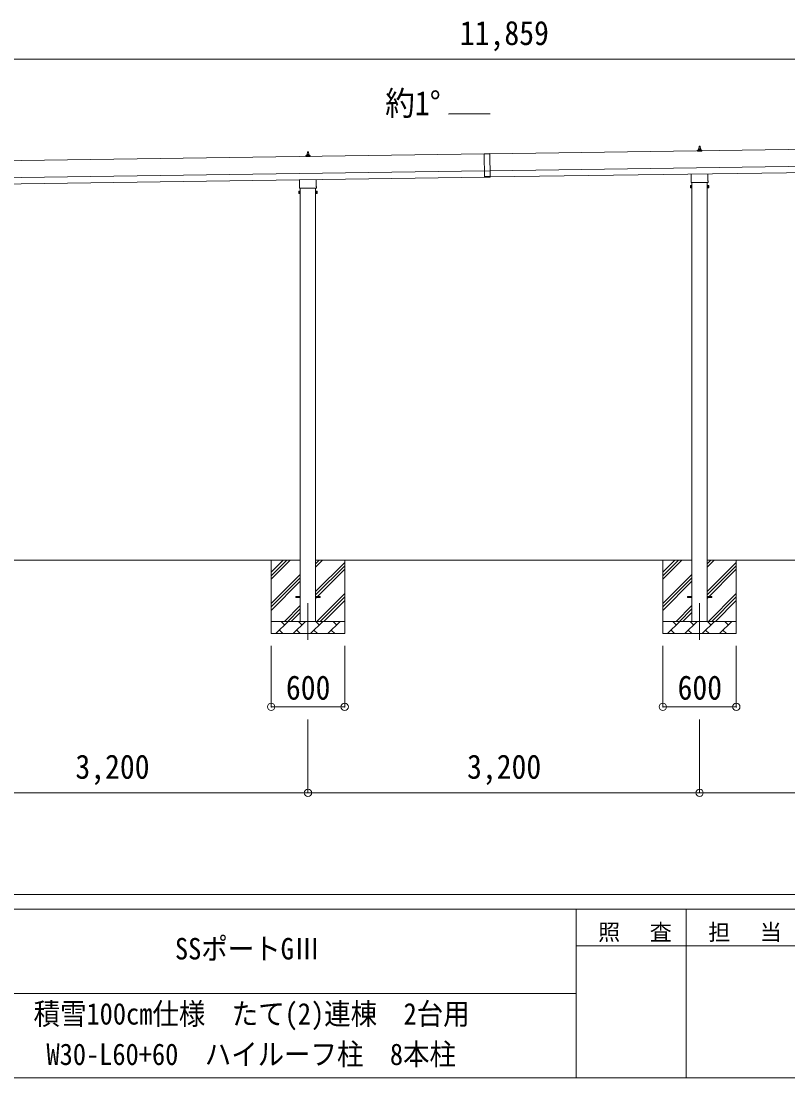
# Model space of a CAD drawing. Units: millimetres at full size, sheet at 1:60. Extents: x -16864 to 16864, y -11640 to 11640.
# Drawn here: x 868 to 7132, y -11640 to -3001 of the extents above; entities that cross this region are included whole.
import ezdxf
from ezdxf.enums import TextEntityAlignment as Align

# ---------------------------------------------------------------- set-up
doc = ezdxf.new("R2010")
doc.units = ezdxf.units.MM
doc.header["$LTSCALE"] = 60
doc.header["$PDMODE"] = 32
doc.header["$PDSIZE"] = 60
doc.linetypes.add('CHAIN1', pattern=[8, 5, -1, 1, -1])
for name, color, linetype, lineweight in [('0-1_Defpoints', 7, 'CHAIN1', 9), ('0-2_TEXT1', 4, 'Continuous', 9), ('0-3_SHAPE', 7, 'Continuous', 9), ('0-7_PARTS2', 7, 'Continuous', 9), ('0-8_TABLE1', 6, 'Continuous', 9), ('F-0', 7, 'Continuous', 9)]:
    doc.layers.add(name, color=color, linetype=linetype, lineweight=lineweight)
doc.styles.add('ＭＳ ゴシック', font='')
doc.styles.get('ＭＳ ゴシック').set_extended_font_data('MS Gothic')

msp = doc.modelspace()

# ---------------------------------------------------------------- linework, layer by layer
at = {"layer": '0-1_Defpoints'}
for p, q in [((3211.45, -7758.15), (3211.45, -8107.15)), ((6411.45, -7758.15), (6411.45, -8107.15))]:
    msp.add_line(p, q, dxfattribs=at)
at = {"layer": '0-2_TEXT1'}
for p, q in [((4699.36, -3757.32), (4363.36, -3762.12)), ((10707.14, -3998.95), (4696.52, -4084.82)), ((6393.51, -4062.97), (6393.51, -4055.25)), ((6393.89, -4054.47), (6429.63, -4054.47)), ((6394.27, -4054.28), (6400.99, -4052.65)), ((6401.38, -4052.47), (6422.14, -4052.47)), ((6401.76, -4051.68), (6401.76, -4047.47)), ((6402.76, -4047.47), (6420.76, -4047.47)), ((6405.76, -4047.47), (6406.48, -4023.94)), ((6407.48, -4022.97), (6416.03, -4022.97)), ((6417.03, -4023.94), (6417.76, -4047.47)), ((6421.76, -4051.68), (6421.76, -4047.47)), ((6429.24, -4054.28), (6422.52, -4052.65)), ((6430.01, -4062.97), (6430.01, -4055.25)), ((4651.52, -4085.46), (-1083.95, -4167.39)), ((3193.51, -4108.68), (3193.51, -4100.97)), ((3230.01, -4108.68), (3193.51, -4108.68)), ((3193.89, -4100.18), (3229.63, -4100.18)), ((3194.27, -4099.99), (3200.99, -4098.37)), ((3201.38, -4098.18), (3222.14, -4098.18)), ((3201.76, -4097.39), (3201.76, -4093.18)), ((3202.76, -4093.18), (3220.76, -4093.18)), ((3205.76, -4093.18), (3206.48, -4069.66)), ((3207.48, -4068.68), (3216.03, -4068.68)), ((3217.03, -4069.66), (3217.76, -4093.18)), ((3221.76, -4097.39), (3221.76, -4093.18)), ((3229.24, -4099.99), (3222.52, -4098.37)), ((3230.01, -4108.68), (3230.01, -4100.97)), ((4651.51, -4084.46), (4696.5, -4083.82)), ((4651.51, -4084.46), (4654.26, -4276.94)), ((4696.52, -4084.82), (4651.52, -4085.46)), ((4696.5, -4083.82), (4699.25, -4276.3)), ((4698.52, -4224.8), (10709.14, -4138.94)), ((6430.01, -4062.97), (6393.51, -4062.97)), ((-1081.95, -4307.38), (4653.52, -4225.44)), ((4698.53, -4225.8), (4653.53, -4226.44)), ((4699.23, -4274.8), (10709.85, -4188.93)), ((-1081.23, -4357.37), (4654.23, -4275.44)), ((3143.15, -4352.67), (3143.15, -4297.03)), ((3279.75, -4295.07), (3279.75, -4352.67)), ((4699.18, -4271.3), (4654.18, -4271.94)), ((4699.25, -4276.3), (4654.26, -4276.94)), ((6341.45, -4315.73), (6341.45, -4310.23)), ((6343.15, -4306.95), (6343.15, -4251.31)), ((6479.39, -4319.23), (6343.52, -4319.23)), ((6348.95, -4319.23), (6348.95, -7908.15)), ((6473.95, -7908.15), (6473.95, -4319.23)), ((6479.75, -4249.36), (6479.75, -4306.95)), ((6481.45, -4310.23), (6481.45, -4315.73)), ((3137.45, -4390.94), (3138.21, -4389.62)), ((3137.45, -4390.94), (3137.45, -4407.94)), ((3144.45, -4394.53), (3138.21, -4394.53)), ((3144.45, -4404.35), (3138.21, -4404.35)), ((3141.45, -4361.44), (3141.45, -4355.94)), ((3279.39, -4364.94), (3143.52, -4364.94)), ((3148.95, -4364.94), (3148.95, -7908.15)), ((3273.95, -7908.15), (3273.95, -4364.94)), ((3278.45, -4394.53), (3284.69, -4394.53)), ((3278.45, -4404.35), (3284.69, -4404.35)), ((3281.45, -4355.94), (3281.45, -4361.44)), ((3285.45, -4390.94), (3284.69, -4389.62)), ((3285.45, -4390.94), (3285.45, -4407.94)), ((6337.45, -4345.23), (6338.21, -4343.91)), ((6337.45, -4345.23), (6337.45, -4362.23)), ((6337.45, -4362.23), (6338.21, -4363.54)), ((6344.45, -4348.82), (6338.21, -4348.82)), ((6344.45, -4358.63), (6338.21, -4358.63)), ((6344.45, -4363.54), (6338.21, -4363.54)), ((6346.95, -4362.93), (6344.45, -4362.93)), ((6475.95, -4362.93), (6478.45, -4362.93)), ((6478.45, -4348.82), (6484.69, -4348.82)), ((6478.45, -4358.63), (6484.69, -4358.63)), ((6478.45, -4363.54), (6484.69, -4363.54)), ((6485.45, -4345.23), (6484.69, -4343.91)), ((6485.45, -4362.23), (6484.69, -4363.54)), ((6485.45, -4345.23), (6485.45, -4362.23)), ((3137.45, -4407.94), (3138.21, -4409.25)), ((3144.45, -4409.25), (3138.21, -4409.25)), ((3146.95, -4408.64), (3144.45, -4408.64)), ((3275.95, -4408.64), (3278.45, -4408.64)), ((3278.45, -4409.25), (3284.69, -4409.25)), ((3285.45, -4407.94), (3284.69, -4409.25)), ((3111.45, -7703.65), (3148.95, -7703.65)), ((3111.45, -7712.65), (3111.45, -7703.65)), ((3111.45, -7703.65), (3148.95, -7703.65)), ((3111.45, -7712.65), (3111.45, -7703.65)), ((3111.45, -7712.65), (3148.95, -7712.65)), ((3111.45, -7712.65), (3148.95, -7712.65)), ((3273.95, -7703.65), (3311.45, -7703.65)), ((3273.95, -7703.65), (3311.45, -7703.65)), ((3273.95, -7712.65), (3311.45, -7712.65)), ((3273.95, -7712.65), (3311.45, -7712.65)), ((3311.45, -7712.65), (3311.45, -7703.65)), ((3311.45, -7712.65), (3311.45, -7703.65)), ((6311.45, -7703.65), (6348.95, -7703.65)), ((6311.45, -7712.65), (6311.45, -7703.65)), ((6311.45, -7703.65), (6348.95, -7703.65)), ((6311.45, -7712.65), (6311.45, -7703.65)), ((6311.45, -7712.65), (6348.95, -7712.65)), ((6311.45, -7712.65), (6348.95, -7712.65)), ((6473.95, -7703.65), (6511.45, -7703.65)), ((6473.95, -7703.65), (6511.45, -7703.65)), ((6473.95, -7712.65), (6511.45, -7712.65)), ((6473.95, -7712.65), (6511.45, -7712.65)), ((6511.45, -7712.65), (6511.45, -7703.65)), ((6511.45, -7712.65), (6511.45, -7703.65))]:
    msp.add_line(p, q, dxfattribs=at)
for points in [[(3144.45, -4409.25), (3144.45, -4389.62), (3138.21, -4389.62)], [(3144.45, -4408.64), (3144.45, -4390.24), (3146.95, -4390.24)], [(3278.45, -4408.64), (3278.45, -4390.24), (3275.95, -4390.24)], [(3278.45, -4409.25), (3278.45, -4389.62), (3284.69, -4389.62)], [(6344.45, -4363.54), (6344.45, -4343.91), (6338.21, -4343.91)], [(6344.45, -4362.93), (6344.45, -4344.53), (6346.95, -4344.53)], [(6478.45, -4362.93), (6478.45, -4344.53), (6475.95, -4344.53)], [(6478.45, -4363.54), (6478.45, -4343.91), (6484.69, -4343.91)]]:
    msp.add_lwpolyline(points, dxfattribs=at)
for points in [[(3146.95, -4409.94), (3146.95, -4388.94), (3148.95, -4388.94), (3148.95, -4409.94)], [(3275.95, -4409.94), (3275.95, -4388.94), (3273.95, -4388.94), (3273.95, -4409.94)], [(6346.95, -4364.23), (6346.95, -4343.23), (6348.95, -4343.23), (6348.95, -4364.23)], [(6475.95, -4364.23), (6475.95, -4343.23), (6473.95, -4343.23), (6473.95, -4364.23)]]:
    msp.add_lwpolyline(points, close=True, dxfattribs=at)
for centre, radius, start, end in [((6394.51, -4055.25), 1, 103.62699, 180), ((6400.76, -4051.68), 1, 283.62699, 0), ((6405.84, -4048.1), 4.13, 90, 171.17633), ((6402.76, -4048.47), 1, 90, 180), ((6407.48, -4023.97), 1, 90, 178.60509), ((6415.09, -4047.47), 4.83, 133.60282, 180), ((6408.43, -4047.47), 4.83, 0, 46.39718), ((6416.03, -4023.97), 1, 1.39491, 90), ((6417.67, -4048.1), 4.13, 8.82367, 90), ((6420.76, -4048.47), 1, 0, 90), ((6422.76, -4051.68), 1, 180, 256.37301), ((6429.01, -4055.25), 1, 0, 76.37301), ((3194.51, -4100.97), 1, 103.62699, 180), ((3200.76, -4097.39), 1, 283.62699, 0), ((3205.84, -4093.81), 4.13, 90, 171.17633), ((3202.76, -4094.18), 1, 90, 180), ((3207.48, -4069.68), 1, 90, 178.60509), ((3215.09, -4093.18), 4.83, 133.60282, 180), ((3208.43, -4093.18), 4.83, 0, 46.39718), ((3216.03, -4069.68), 1, 1.39491, 90), ((3217.67, -4093.81), 4.13, 8.82367, 90), ((3220.76, -4094.18), 1, 0, 90), ((3222.76, -4097.39), 1, 180, 256.37301), ((3229.01, -4100.97), 1, 0, 76.37301), ((6345.45, -4310.23), 4, 125.09963, 180), ((6345.45, -4315.73), 4, 180, 194.47751), ((6345.45, -4315.73), 4, 194.47751, 241.04498), ((6477.45, -4315.73), 4, 298.95502, 345.52249), ((6477.45, -4310.23), 4, 0, 54.90037), ((6477.45, -4315.73), 4, 345.52249, 0), ((3153.69, -4399.44), 16.24, 162.41205, 197.58795), ((3141.8, -4392.08), 4.34, 145.61575, 214.38425), ((3141.8, -4406.8), 4.34, 145.61575, 214.38425), ((3145.45, -4355.94), 4, 125.09963, 180), ((3145.45, -4361.44), 4, 180, 194.47751), ((3145.45, -4361.44), 4, 194.47751, 241.04498), ((3277.45, -4361.44), 4, 298.95502, 345.52249), ((3277.45, -4355.94), 4, 0, 54.90037), ((3277.45, -4361.44), 4, 345.52249, 0), ((3269.21, -4399.44), 16.24, 342.41205, 17.58795), ((3281.11, -4392.08), 4.34, 325.61575, 34.38425), ((3281.11, -4406.8), 4.34, 325.61575, 34.38425), ((6341.8, -4346.36), 4.34, 145.61575, 214.38425), ((6353.69, -4353.73), 16.24, 162.41205, 197.58795), ((6341.8, -4361.09), 4.34, 145.61575, 214.38425), ((6469.21, -4353.73), 16.24, 342.41205, 17.58795), ((6481.11, -4346.36), 4.34, 325.61575, 34.38425), ((6481.11, -4361.09), 4.34, 325.61575, 34.38425)]:
    msp.add_arc(centre, radius, start, end, dxfattribs=at)
at = {"layer": '0-3_SHAPE'}
for p, q in [((3148.95, -7408.15), (73.95, -7408.15)), ((2911.45, -7408.15), (2911.45, -8008.15)), ((2911.45, -7506.63), (3009.93, -7408.15)), ((2911.45, -7563.2), (3066.5, -7408.15)), ((2911.45, -7534.92), (3038.22, -7408.15)), ((3273.95, -7465.26), (3331.06, -7408.15)), ((3273.95, -7436.98), (3302.78, -7408.15)), ((6348.95, -7408.15), (3273.95, -7408.15)), ((3273.95, -7663.25), (3511.45, -7425.75)), ((3511.45, -7408.15), (3511.45, -8008.15)), ((6111.45, -7408.15), (6111.45, -8008.15)), ((6111.45, -7506.63), (6209.93, -7408.15)), ((6111.45, -7563.2), (6266.5, -7408.15)), ((6111.45, -7534.92), (6238.22, -7408.15)), ((6473.95, -7465.26), (6531.06, -7408.15)), ((6473.95, -7436.98), (6502.78, -7408.15)), ((9548.95, -7408.15), (6473.95, -7408.15)), ((6473.95, -7663.25), (6711.45, -7425.75)), ((6711.45, -7408.15), (6711.45, -8008.15)), ((3273.95, -7691.54), (3511.45, -7454.04)), ((3273.95, -7719.82), (3511.45, -7482.32)), ((6473.95, -7691.54), (6711.45, -7454.04)), ((6473.95, -7719.82), (6711.45, -7482.32)), ((2911.45, -7761.19), (3148.95, -7523.69)), ((2911.45, -7789.48), (3148.95, -7551.98)), ((2911.45, -7817.76), (3148.95, -7580.26)), ((6111.45, -7761.19), (6348.95, -7523.69)), ((6111.45, -7789.48), (6348.95, -7551.98)), ((6111.45, -7817.76), (6348.95, -7580.26)), ((3283.61, -7908.15), (3511.45, -7680.31)), ((6483.61, -7908.15), (6711.45, -7680.31)), ((3311.89, -7908.15), (3511.45, -7708.59)), ((3340.18, -7908.15), (3511.45, -7736.88)), ((6511.89, -7908.15), (6711.45, -7708.59)), ((6540.18, -7908.15), (6711.45, -7736.88)), ((3019.05, -7908.15), (3148.95, -7778.25)), ((3047.34, -7908.15), (3148.95, -7806.54)), ((3075.62, -7908.15), (3148.95, -7834.82)), ((6219.05, -7908.15), (6348.95, -7778.25)), ((6247.34, -7908.15), (6348.95, -7806.54)), ((6275.62, -7908.15), (6348.95, -7834.82)), ((2911.45, -7908.15), (3511.45, -7908.15)), ((2949.32, -8008.15), (3049.32, -7908.15)), ((3020.77, -7936.71), (2992.21, -7908.15)), ((3090.74, -8008.15), (3190.74, -7908.15)), ((3162.19, -7936.71), (3133.63, -7908.15)), ((3232.16, -8008.15), (3332.16, -7908.15)), ((3303.61, -7936.71), (3275.06, -7908.15)), ((3373.58, -8008.15), (3473.58, -7908.15)), ((3445.03, -7936.71), (3416.48, -7908.15)), ((6111.45, -7908.15), (6711.45, -7908.15)), ((6149.32, -8008.15), (6249.32, -7908.15)), ((6220.77, -7936.71), (6192.21, -7908.15)), ((6290.74, -8008.15), (6390.74, -7908.15)), ((6362.19, -7936.71), (6333.63, -7908.15)), ((6432.16, -8008.15), (6532.16, -7908.15)), ((6503.61, -7936.71), (6475.06, -7908.15)), ((6573.58, -8008.15), (6673.58, -7908.15)), ((6645.03, -7936.71), (6616.48, -7908.15)), ((3511.45, -8008.15), (2911.45, -8008.15)), ((2977.87, -7979.6), (3006.43, -8008.15)), ((3119.29, -7979.6), (3147.85, -8008.15)), ((3260.72, -7979.6), (3289.27, -8008.15)), ((3402.14, -7979.6), (3430.69, -8008.15)), ((6711.45, -8008.15), (6111.45, -8008.15)), ((6177.87, -7979.6), (6206.43, -8008.15)), ((6319.29, -7979.6), (6347.85, -8008.15)), ((6460.72, -7979.6), (6489.27, -8008.15)), ((6602.14, -7979.6), (6630.69, -8008.15))]:
    msp.add_line(p, q, dxfattribs=at)
at = {"layer": '0-7_PARTS2', "color": 4}
for p, q in [((4363.36, -3762.12), (4363.36, -3757.32)), ((4363.36, -3757.32), (4699.36, -3757.32))]:
    msp.add_line(p, q, dxfattribs=at)
at = {"layer": '0-8_TABLE1'}
for p, q in [((10742.45, -3310.51), (-1116.55, -3310.51)), ((2911.45, -8607.15), (2911.45, -8107.15)), ((3511.45, -8607.15), (3511.45, -8107.15)), ((6111.45, -8607.15), (6111.45, -8107.15)), ((6711.45, -8607.15), (6711.45, -8107.15)), ((2911.45, -8607.15), (3511.45, -8607.15)), ((6111.45, -8607.15), (6711.45, -8607.15)), ((3211.45, -9309.15), (3211.45, -8709.15)), ((6411.45, -9309.15), (6411.45, -8709.15)), ((3211.45, -9309.15), (11.45, -9309.15)), ((6411.45, -9309.15), (3211.45, -9309.15)), ((9611.45, -9309.15), (6411.45, -9309.15))]:
    msp.add_line(p, q, dxfattribs=at)
for p in [(2911.45, -8607.15), (3511.45, -8607.15), (6111.45, -8607.15), (6711.45, -8607.15), (3211.45, -9309.15), (6411.45, -9309.15)]:
    msp.add_point(p, dxfattribs=at)
at = {"layer": 'F-0', "color": 5, "lineweight": 5}
for p, q in [((-16864.12, -10140), (16015.88, -10140)), ((-16864.12, -10260), (10682.37, -10260)), ((5402.37, -10260), (5402.37, -11640)), ((6302.37, -10260), (6302.37, -11640)), ((5402.37, -10560), (9002.37, -10560)), ((-6897.63, -10950), (5402.37, -10950)), ((-16864.12, -11640), (16015.88, -11640))]:
    msp.add_line(p, q, dxfattribs=at)

# ---------------------------------------------------------------- texts
at = {"layer": '0-7_PARTS2', "style": 'ＭＳ ゴシック', "width": 0.9}
msp.add_text('約1°', height=197.9, dxfattribs=at).set_placement((3842.27, -3829.88), align=Align.BOTTOM_LEFT)
at = {"layer": '0-8_TABLE1', "color": 7, "style": 'ＭＳ ゴシック', "width": 0.9}
for s, p in [('11,859', (4452.95, -3255.51)), ('600', (3031.45, -8607.15)), ('600', (6231.45, -8607.15)), ('3,200', (1311.45, -9254.15)), ('3,200', (4511.45, -9254.15))]:
    msp.add_text(s, height=197.9, dxfattribs=at).set_placement(p, align=Align.BOTTOM_LEFT)
at = {"layer": 'F-0', "style": 'ＭＳ ゴシック', "width": 0.9}
for s, p in [('SSポートGⅢ', (2124.87, -10725)), ('積雪100cm仕様\u3000たて(2)連棟\u30002台用', (969.87, -11256.91)), ('W30-L60+60\u3000ハイルーフ柱\u30008本柱', (1074.87, -11587.74))]:
    msp.add_text(s, height=176, dxfattribs=at).set_placement(p, align=Align.BOTTOM_LEFT)
at = {"layer": 'F-0', "char_height": 132, "attachment_point": 7, "style": 'ＭＳ ゴシック'}
for s, insert in [('\\T1.17;照\u3000査', (5582.37, -10530)), ('\\T1.17;担\u3000当', (6482.37, -10530))]:
    msp.add_mtext(s, dxfattribs=dict(at, insert=insert))

doc.saveas('drawing.dxf')
